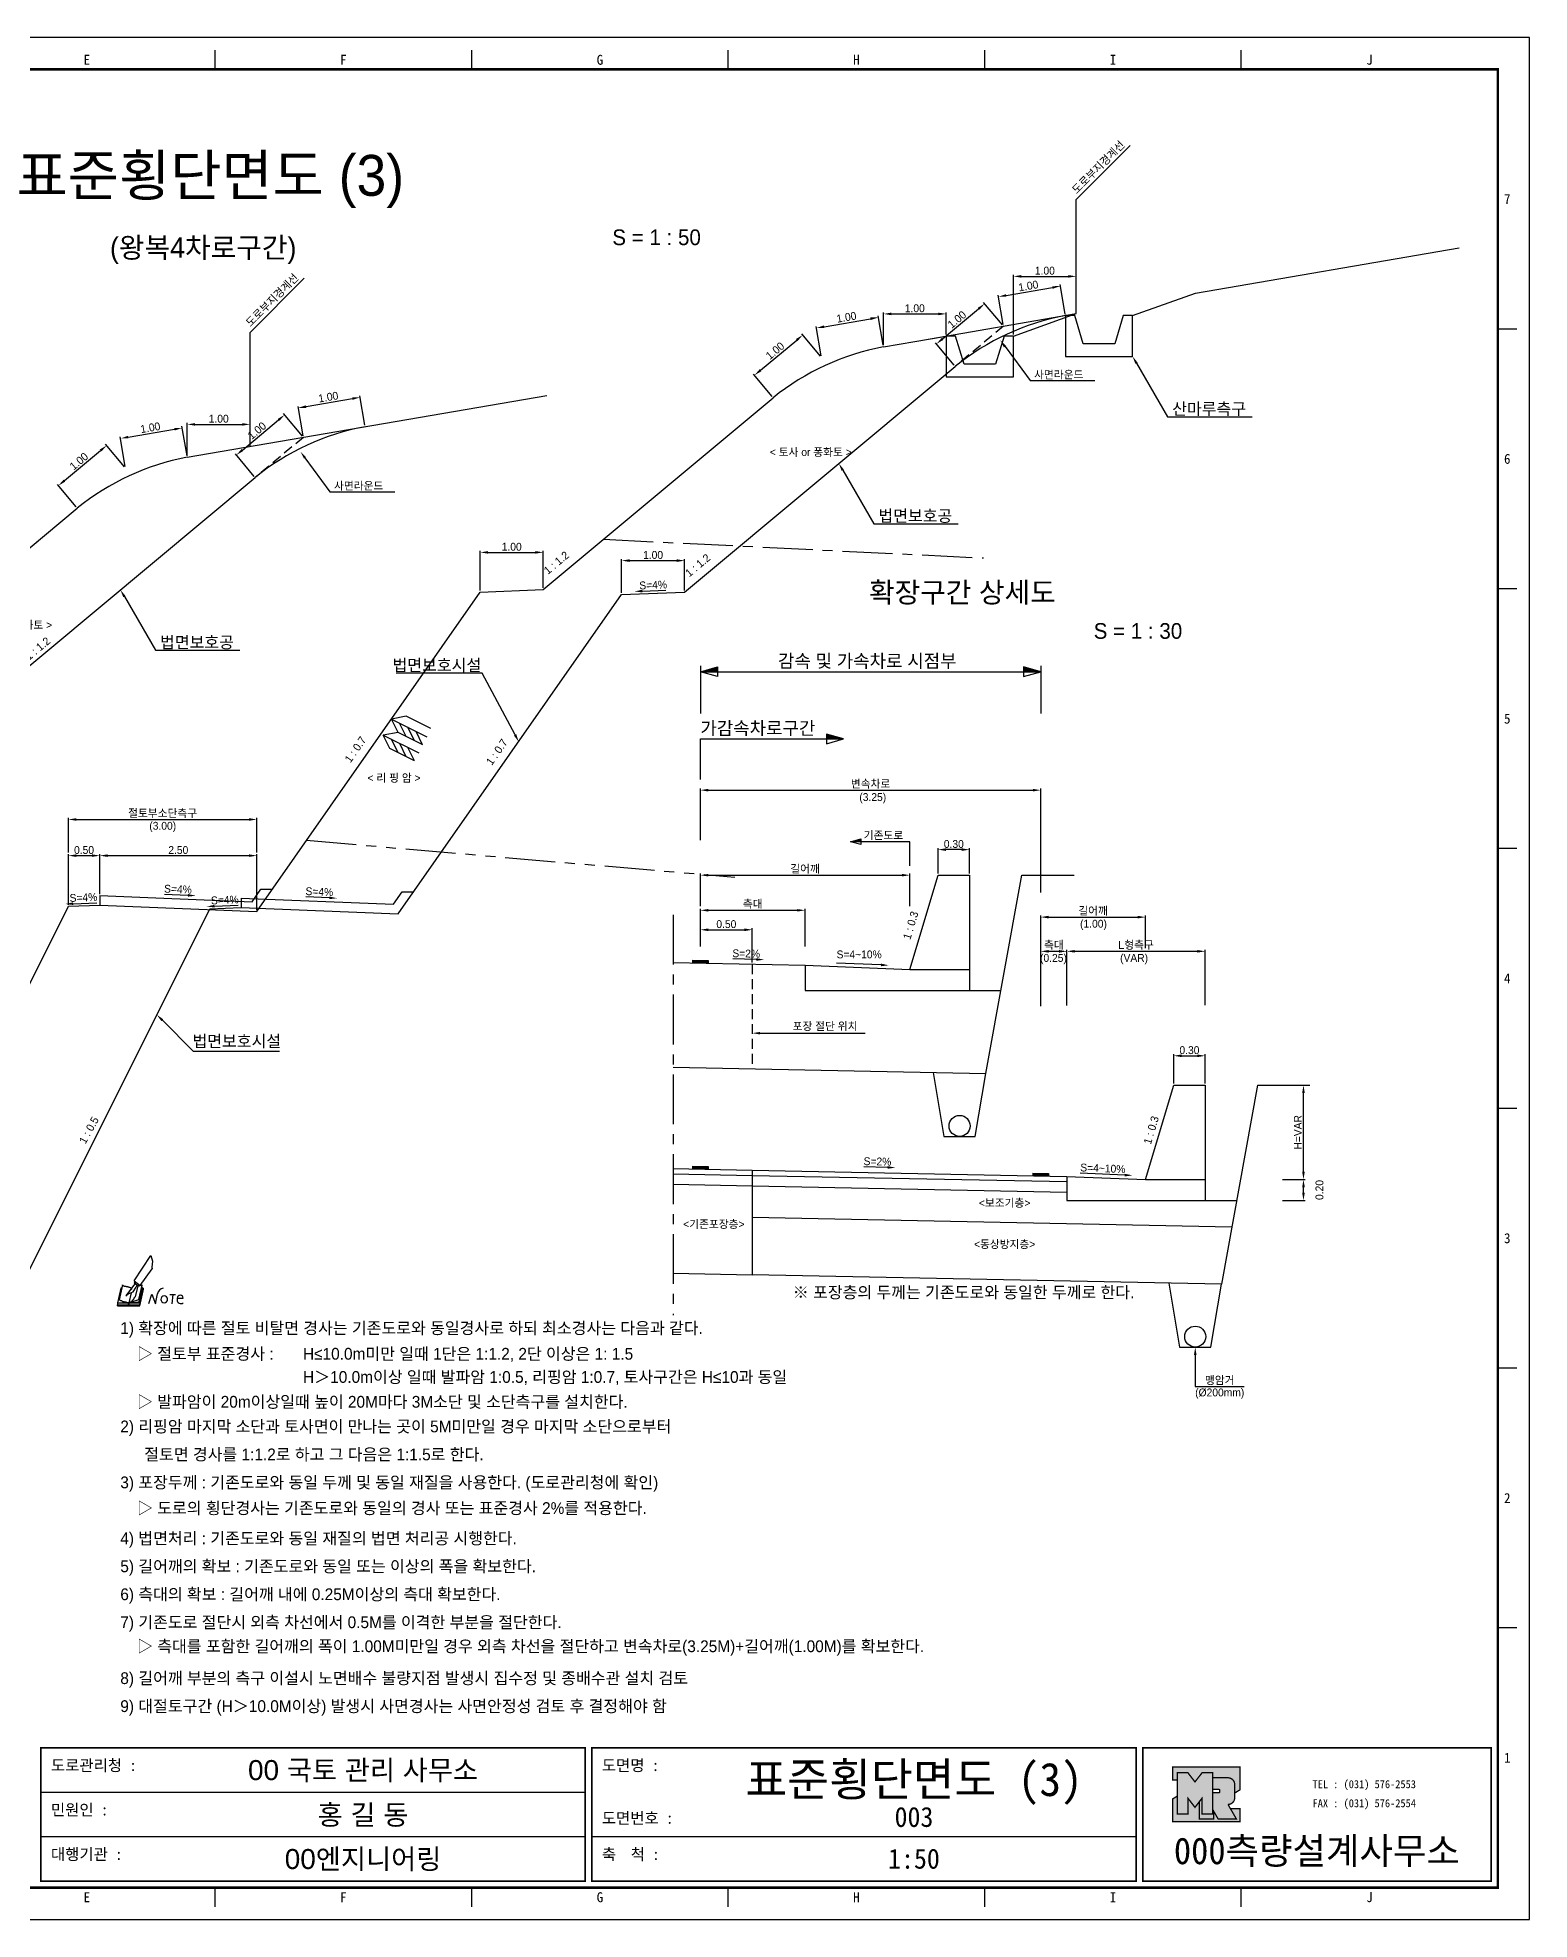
# Model space of a CAD drawing. Header units: millimetres. Extents: x 462 to 886, y -8 to 291.
# Drawn here: x 648.3 to 885.7, y -8.2 to 291.2 of the extents above; entities that cross this region are included whole.
import ezdxf
from ezdxf.enums import TextEntityAlignment as Align

# ---------------------------------------------------------------- set-up
doc = ezdxf.new("R2010")
doc.units = ezdxf.units.MM
doc.header["$LTSCALE"] = 0.25
for name, pattern in [('CENTER', [50.8, 31.75, -6.35, 6.35, -6.35]), ('HIDDEN', [9.525, 6.35, -3.175]), ('PHANTOM', [63.5, 31.75, -6.35, 6.35, -6.35, 6.35, -6.35])]:
    doc.linetypes.add(name, pattern=pattern)
for name, color, linetype in [('CC-BNCH-0005', 5, 'Continuous'), ('CC-GSTR-0004', 4, 'Continuous'), ('CZ-DIMT-0002', 7, 'Continuous'), ('CZ-EXST-0002', 22, 'Continuous'), ('CZ-LIN1-0007', 7, 'Continuous'), ('CZ-LIN2-0003', 3, 'Continuous'), ('CZ-LINE-0001', 7, 'Continuous'), ('CZ-TEXT-BOX0', 7, 'Continuous'), ('TITLE', 7, 'Continuous')]:
    doc.layers.add(name, color=color, linetype=linetype)
doc.styles.add('견고딕', font='arial.ttf')
doc.styles.add('돋움', font='')
doc.styles.add('돋음체', font='')
doc.styles.get('돋움').set_extended_font_data('Dotum')
doc.styles.get('돋음체').set_extended_font_data('DotumChe')

# ---------------------------------------------------------------- blocks, each defined once
blk = doc.blocks.new('note')
for p, q in [((0.85, 3.5), (3.53, 7.57)), ((3.53, 7.57), (3.8, 6.64)), ((3.8, 6.64), (3.69, 5.72)), ((1, 3.1), (0.75, 2.77)), ((0.85, 3.5), (1.8, 2.79)), ((1, 3.4), (0.85, 3.21)), ((0.85, 3.21), (1.52, 2.71)), ((1.8, 2.79), (3.74, 5.46)), ((3.69, 5.72), (3.74, 5.46)), ((-1.24, 2.36), (-1.77, 0)), ((-1.77, 0), (1.77, 0)), ((-1.77, 0), (-1.77, -0.3)), ((-1.53, 0.52), (-1.55, 0.54)), ((-1.01, 2.9), (-1.53, 0.52)), ((-1.48, 0.48), (-1.53, 0.52)), ((-1.43, 0.44), (-1.48, 0.48)), ((-1.38, 0.41), (-1.43, 0.44)), ((-1.33, 0.4), (-1.38, 0.41)), ((-1.27, 0.37), (-1.33, 0.4)), ((-1.22, 0.35), (-1.27, 0.37)), ((-1.13, 2.36), (-1.24, 2.36)), ((-1.17, 0.33), (-1.22, 0.35)), ((-1.12, 0.32), (-1.17, 0.33)), ((-1.02, 0.25), (-1.12, 0.32)), ((-0.97, 0.22), (-1.02, 0.25)), ((-1, 2.9), (-1.01, 2.9)), ((-0.98, 2.85), (-1, 2.9)), ((-0.95, 2.8), (-0.98, 2.85)), ((-0.93, 0.21), (-0.97, 0.22)), ((-0.9, 2.75), (-0.95, 2.8)), ((-0.88, 0.19), (-0.93, 0.21)), ((-0.85, 2.72), (-0.9, 2.75)), ((-0.8, 0.18), (-0.88, 0.19)), ((-0.79, 2.69), (-0.85, 2.72)), ((-0.75, 0.17), (-0.8, 0.18)), ((-0.74, 2.68), (-0.79, 2.69)), ((-0.7, 0.16), (-0.75, 0.17)), ((-0.69, 2.65), (-0.74, 2.68)), ((-0.64, 0.15), (-0.7, 0.16)), ((-0.64, 2.65), (-0.69, 2.65)), ((-0.59, 2.63), (-0.64, 2.65)), ((-0.58, 0.14), (-0.64, 0.15)), ((-0.54, 2.62), (-0.59, 2.63)), ((-0.53, 0.13), (-0.58, 0.14)), ((-0.48, 2.61), (-0.54, 2.62)), ((-0.48, 0.12), (-0.53, 0.13)), ((-0.43, 2.61), (-0.48, 2.61)), ((-0.43, 0.11), (-0.48, 0.12)), ((0.75, 2.77), (-0.46, 1.16)), ((0.37, 2.24), (-0.46, 1.16)), ((-0.46, 1.16), (-0.08, 1.47)), ((-0.38, 2.59), (-0.43, 2.61)), ((-0.38, 0.08), (-0.43, 0.11)), ((-0.33, 2.59), (-0.38, 2.59)), ((-0.29, 0.06), (-0.38, 0.08)), ((-0.27, 2.58), (-0.33, 2.59)), ((-0.23, 0.05), (-0.29, 0.06)), ((-0.22, 2.57), (-0.27, 2.58)), ((-0.16, 0.04), (-0.23, 0.05)), ((-0.17, 2.56), (-0.22, 2.57)), ((-0.12, 2.55), (-0.17, 2.56)), ((-0.11, 0.03), (-0.16, 0.04)), ((-0.07, 2.53), (-0.12, 2.55)), ((-0.04, 0.02), (-0.11, 0.03)), ((-0.08, 1.47), (0.72, 1.75)), ((-0.01, 2.51), (-0.07, 2.53)), ((-0.05, -0.3), (-0.05, 0)), ((0, 0), (-0.04, 0.02)), ((0.04, 2.5), (-0.01, 2.51)), ((0.37, 1.63), (0, 0)), ((0, 0), (1.6, 0.53)), ((0, 0), (1.65, 0.18)), ((0, 0.01), (0.06, 0.04)), ((0, -0.3), (0, 0)), ((0.09, 2.48), (0.04, 2.5)), ((0.05, -0.3), (0.05, 0)), ((0.06, 0.04), (0.11, 0.07)), ((0.14, 2.48), (0.09, 2.48)), ((0.11, 0.07), (0.16, 0.09)), ((0.2, 2.47), (0.14, 2.48)), ((0.16, 0.09), (0.21, 0.12)), ((0.26, 2.43), (0.18, 2.46)), ((0.21, 0.12), (0.27, 0.14)), ((0.34, 2.4), (0.26, 2.43)), ((0.27, 0.14), (0.36, 0.19)), ((0.45, 2.37), (0.34, 2.4)), ((0.36, 0.19), (0.41, 0.22)), ((0.41, 0.22), (0.46, 0.27)), ((0.46, 0.27), (0.51, 0.3)), ((0.51, 0.3), (0.56, 0.34)), ((0.56, 0.34), (0.6, 0.4)), ((0.6, 0.4), (0.64, 0.45)), ((0.64, 0.45), (0.67, 0.51)), ((0.67, 0.51), (0.74, 0.58)), ((0.72, 1.75), (1.16, 2.53)), ((0.74, 0.58), (0.79, 0.63)), ((0.79, 0.63), (0.83, 0.68)), ((0.83, 0.68), (0.86, 0.73)), ((0.86, 0.73), (0.89, 0.79)), ((0.89, 0.84), (0.92, 0.89)), ((0.89, 0.79), (0.89, 0.84)), ((0.92, 0.89), (0.96, 0.95)), ((0.96, 0.95), (1.01, 0.97)), ((1.47, 2.74), (1.01, 0.97)), ((1.16, 2.53), (1.37, 2.82)), ((2.13, 2.84), (1.44, 2.63)), ((1.52, 2.71), (1.66, 2.9)), ((1.6, 0.53), (2.13, 2.84)), ((1.65, 0.18), (2.19, 2.48)), ((1.77, 0), (2.3, 2.36)), ((1.77, -0.3), (2.3, 2.07)), ((1.77, -0.38), (2.3, 1.99)), ((1.77, -0.44), (2.3, 1.93)), ((1.77, 0), (1.77, -0.3)), ((2.19, 2.48), (2.04, 2.47)), ((2.3, 2.36), (2.16, 2.36)), ((2.3, 2.36), (2.3, 2.07)), ((3.21, -0.08), (3.68, 1.4)), ((3.68, 1.4), (4.26, -0.14)), ((4.26, -0.14), (4.56, 1.44)), ((6.55, 1.34), (7.46, 1.34)), ((7.01, 1.34), (6.87, -0.11)), ((7.71, 0.77), (7.71, 0.55)), ((7.71, 0.77), (8.67, 0.77)), ((-1.77, -0.3), (1.77, -0.3)), ((-1.77, -0.43), (-1.77, -0.3)), ((-1.77, -0.37), (1.77, -0.37)), ((-1.77, -0.43), (1.77, -0.43))]:
    blk.add_line(p, q)
for centre, major_axis, start_param, end_param in [((0.4, 2.31), (0.0702, 0.0702), 3.283946, 6.425539), ((5.68, 1.23), (-0.806, 0.806), -0.591174, 0.597824), ((5.66, 0.58), (-0.378, 0.378), 3.926991, 10.210176), ((8.3, 0.49), (0.422, 0.422), 2.265602, 4.634911), ((8.19, 0.77), (-0.342, 0.342), 3.926991, 7.068583)]:
    blk.add_ellipse(centre, major_axis=major_axis, ratio=1, start_param=start_param, end_param=end_param)

msp = doc.modelspace()

# ---------------------------------------------------------------- hatches: boundary and pattern name
at = {"layer": 'CZ-LIN1-0007'}
for points in [[(755, 143.94), (755, 144.36), (752.5, 144.41), (752.5, 143.99)], [(755, 111.18), (755, 111.6), (752.5, 111.65), (752.5, 111.23)], [(809.16, 110.09), (809.16, 110.51), (806.66, 110.56), (806.66, 110.14)]]:
    msp.add_hatch(color=256, dxfattribs=at).paths.add_polyline_path(points)
at = {"layer": 'CZ-LINE-0001'}
for points in [[(753.75, 190.33), (756.48, 191.1), (756.48, 190.33)], [(807.91, 190.33), (805.17, 191.1), (805.17, 190.33)], [(776.55, 179.63), (773.81, 180.4), (773.81, 179.63)], [(779.3, 163.28), (779.3, 163.74), (777.66, 163.28)]]:
    msp.add_hatch(color=256, dxfattribs=at).paths.add_polyline_path(points)
at = {"layer": 'TITLE', "ltscale": 150}
h = msp.add_hatch(color=8, dxfattribs=at)
edge = h.paths.add_edge_path()
edge.add_line((839.6, 16.06), (828.93, 16.06))
edge.add_line((828.93, 16.06), (828.93, 13.98))
edge.add_line((828.93, 13.98), (829.64, 13.98))
edge.add_line((829.64, 13.98), (829.64, 15.15))
edge.add_line((829.64, 15.15), (831.33, 15.15))
edge.add_line((831.33, 15.15), (832.46, 13.7))
edge.add_line((832.46, 13.7), (833.59, 15.15))
edge.add_line((833.59, 15.15), (835.28, 15.15))
edge.add_line((835.28, 15.15), (835.28, 14.35))
edge.add_line((835.28, 14.35), (837.72, 14.35))
edge.add_arc((837.72, 13.29), 1.07, 0, 90, ccw=False)
edge.add_line((838.78, 13.29), (838.78, 11.92))
edge.add_line((838.78, 11.92), (839.6, 12.43))
edge.add_line((839.6, 12.43), (839.6, 16.06))
h.paths.add_polyline_path([(833.14, 10.53), (832.46, 9.65), (831.33, 11.11), (831.33, 8.59), (829.64, 8.59), (829.64, 11.44), (828.93, 11), (828.93, 7.37), (839.6, 7.37), (839.6, 9.45), (838.1, 9.45), (839.05, 7.8), (836.15, 7.8), (835.45, 9.01), (835.45, 7.8), (833.14, 7.8)])
msp.add_hatch(color=5, dxfattribs=at).paths.add_polyline_path([(835.28, 15.15), (833.59, 15.15), (832.46, 13.7), (831.33, 15.15), (829.64, 15.15), (829.64, 8.59), (831.33, 8.59), (831.33, 11.11), (832.46, 9.65), (833.59, 11.11), (833.59, 8.59), (835.28, 8.59)])
h = msp.add_hatch(color=161, dxfattribs=at)
edge = h.paths.add_edge_path()
edge.add_arc((837.72, 13.29), 1.07, 360, 450)
edge.add_line((837.72, 14.35), (835.28, 14.35))
edge.add_line((835.28, 14.35), (835.28, 12.5))
edge.add_line((835.28, 12.5), (836.27, 12.5))
edge.add_arc((836.27, 12.39), 0.113, 0, 90, ccw=False)
edge.add_line((836.39, 12.39), (836.39, 12.08))
edge.add_arc((836.27, 12.08), 0.113, 270, 360, ccw=False)
edge.add_line((836.27, 11.97), (835.28, 11.97))
edge.add_line((835.28, 11.97), (835.28, 8.59))
edge.add_line((835.28, 8.59), (833.59, 8.59))
edge.add_line((833.59, 8.59), (833.59, 11.11))
edge.add_line((833.59, 11.11), (833.14, 10.53))
edge.add_line((833.14, 10.53), (833.14, 7.8))
edge.add_line((833.14, 7.8), (835.45, 7.8))
edge.add_line((835.45, 7.8), (835.45, 9.01))
edge.add_line((835.45, 9.01), (836.15, 7.8))
edge.add_line((836.15, 7.8), (839.05, 7.8))
edge.add_line((839.05, 7.8), (837.72, 10.11))
edge.add_arc((837.72, 11.18), 1.07, 270, 360)
edge.add_line((838.78, 11.18), (838.78, 13.29))

# ---------------------------------------------------------------- linework, layer by layer
at = {"layer": 'CC-BNCH-0005'}
for p, q in [((828.31, 93.05), (830, 82.88)), ((835, 82.88), (836.67, 92.88)), ((830, 82.88), (835, 82.88))]:
    msp.add_line(p, q, dxfattribs=at)
msp.add_circle((832.5, 84.54), 1.67, dxfattribs=at)
at = {"layer": 'CC-GSTR-0004'}
for p, q in [((680.66, 154.3), (680.66, 152.8)), ((680.66, 154.3), (704.9, 153.33)), ((680.66, 152.8), (705.66, 151.8)), ((704.9, 153.33), (706.3, 155.33)), ((706.3, 155.33), (708.13, 155.33)), ((824.58, 109.54), (829.08, 124.54)), ((829.08, 124.54), (834.08, 124.54)), ((834.08, 124.54), (834.08, 106.2)), ((812.08, 110.04), (824.58, 109.54)), ((812.08, 110.04), (812.08, 106.2)), ((824.58, 109.54), (834.08, 109.54)), ((812.08, 106.2), (834.08, 106.2))]:
    msp.add_line(p, q, dxfattribs=at)
at = {"layer": 'CZ-EXST-0002'}
for p, q in [((832.53, 250.55), (874.5, 257.76)), ((789.12, 243.08), (813.57, 247.29)), ((803.57, 243.73), (813.57, 247.29)), ((782.87, 242.01), (792.87, 243.73)), ((672.09, 224.44), (729.33, 234.28)), ((728.72, 203.4), (765.34, 233.91)), ((603.44, 173.74), (654.55, 216.34)), ((683.16, 152.2), (718.72, 203)), ((718.72, 203), (728.72, 203.4)), ((704.58, 182.79), (710.21, 179.98)), ((705.63, 180.66), (704.58, 182.79)), ((704.34, 178.09), (703.29, 180.22)), ((703.29, 180.22), (708.92, 177.4)), ((706.93, 180.01), (705.88, 182.14)), ((708.24, 179.35), (707.19, 181.49)), ((709.54, 178.7), (708.49, 180.83)), ((708.27, 176.12), (704.34, 178.09)), ((705.64, 177.43), (704.59, 179.57)), ((706.95, 176.78), (705.9, 178.91)), ((708.26, 176.13), (707.21, 178.26)), ((682.4, 153.73), (683.8, 155.73)), ((683.8, 155.73), (685.63, 155.73)), ((787.08, 142.97), (791.58, 157.97)), ((791.58, 157.97), (796.58, 157.97)), ((796.58, 157.97), (796.58, 139.63)), ((799.17, 126.39), (804.91, 157.97)), ((804.91, 157.97), (813.25, 157.97)), ((606.64, 59.95), (653.16, 153)), ((653.16, 153), (658.16, 153.2)), ((658.16, 154.7), (682.4, 153.73)), ((658.16, 154.7), (658.16, 153.2)), ((658.16, 153.2), (683.16, 152.2)), ((749.44, 144.05), (770.41, 143.63)), ((770.41, 143.63), (787.08, 142.97)), ((770.41, 143.63), (770.41, 139.63)), ((787.08, 142.97), (796.58, 142.97)), ((770.41, 139.63), (790.41, 139.63)), ((790.41, 139.63), (796.58, 139.63)), ((796.58, 139.63), (801.58, 139.63)), ((749.44, 127.39), (799.17, 126.39)), ((790.81, 126.56), (792.5, 116.39)), ((797.5, 116.39), (799.17, 126.39)), ((792.5, 116.39), (797.5, 116.39)), ((749.44, 111.29), (762.01, 111.04)), ((749.44, 110.46), (762.01, 110.2)), ((749.44, 108.79), (762.01, 108.54)), ((749.44, 94.62), (762.01, 94.37))]:
    msp.add_line(p, q, dxfattribs=at)
msp.add_lwpolyline([(792.87, 243.73), (792.87, 237.23), (803.57, 237.23), (803.57, 243.73), (802.07, 243.73), (800.72, 239.23), (795.72, 239.23), (794.37, 243.73), (794.37, 243.73)], close=True, dxfattribs=at)
for points in [[(710.84, 181.27), (706.91, 183.23), (704.58, 182.79)], [(709.55, 178.7), (705.63, 180.66), (703.29, 180.22)]]:
    msp.add_lwpolyline(points, dxfattribs=at)
msp.add_circle((795, 118.06), 1.67, dxfattribs=at)
for centre in [(790.18, 203.14), (679.4, 185.57)]:
    msp.add_arc(centre, 39.55, 100.6449, 128.9159, dxfattribs=at)
at = {"layer": 'CZ-LIN1-0007'}
for p, q in [((752.5, 144.41), (755, 144.36)), ((752.5, 144.41), (752.5, 143.99)), ((755, 144.36), (755, 143.94)), ((752.5, 111.65), (752.5, 111.23)), ((752.5, 111.65), (755, 111.6)), ((755, 111.6), (755, 111.18)), ((806.66, 110.56), (806.66, 110.14)), ((806.66, 110.56), (809.16, 110.51)), ((809.16, 110.51), (809.16, 110.09))]:
    msp.add_line(p, q, dxfattribs=at)
at = {"layer": 'CZ-LIN2-0003'}
for p, q in [((822.53, 246.99), (832.53, 250.55)), ((751.22, 203), (794.29, 238.89)), ((625.44, 173.34), (682.88, 221.21)), ((705.66, 151.8), (741.22, 202.6)), ((741.22, 202.6), (751.22, 203)), ((675.66, 152.6), (680.66, 152.8)), ((629.14, 59.55), (675.66, 152.6)), ((842.41, 124.54), (836.66, 92.88)), ((842.41, 124.54), (850.75, 124.54)), ((762.01, 111.04), (812.08, 110.04)), ((762.01, 110.2), (812.08, 109.2)), ((762.01, 108.54), (812.08, 107.54)), ((834.08, 106.2), (839.08, 106.2)), ((762.01, 103.54), (838.33, 102.01)), ((836.66, 92.88), (762.01, 94.37))]:
    msp.add_line(p, q, dxfattribs=at)
msp.add_lwpolyline([(811.83, 246.99), (811.83, 240.49), (822.53, 240.49), (822.53, 246.99), (821.03, 246.99), (819.68, 242.49), (814.68, 242.49), (813.33, 246.99), (813.33, 246.99)], close=True, dxfattribs=at)
msp.add_lwpolyline([(762.01, 111.04), (762.01, 94.37)], dxfattribs=at)
for centre in [(819.13, 208.12), (707.72, 190.44)]:
    msp.add_arc(centre, 39.55, 100.6449, 128.9159, dxfattribs=at)
at = {"layer": 'CZ-LINE-0001'}
for p, q in [((813.57, 265.45), (822.17, 274.04)), ((813.57, 247.29), (813.57, 265.45)), ((682.09, 244.31), (690.68, 252.91)), ((803.57, 243.98), (803.57, 253.47)), ((804.82, 253.22), (812.32, 253.22)), ((811.78, 247.23), (810.98, 251.92)), ((801.81, 245.49), (798.83, 249.06)), ((801.93, 245.54), (801.12, 250.22)), ((802.4, 250.19), (809.79, 251.46)), ((773.45, 245.21), (780.84, 246.48)), ((782.83, 242.26), (782.03, 246.94)), ((782.87, 242.26), (782.87, 247.5)), ((784.12, 247.25), (791.62, 247.25)), ((792.27, 243.27), (798.03, 248.07)), ((792.87, 243.98), (792.87, 247.5)), ((682.09, 226.16), (682.09, 244.31)), ((763.32, 238.29), (769.08, 243.09)), ((772.86, 240.51), (769.88, 244.08)), ((772.98, 240.56), (772.17, 245.25)), ((794.13, 239.08), (791.15, 242.66)), ((765.18, 234.11), (762.2, 237.68)), ((690.99, 232.51), (698.38, 233.78)), ((700.37, 229.55), (699.57, 234.24)), ((690.4, 227.8), (687.42, 231.38)), ((690.52, 227.86), (689.71, 232.54)), ((662.19, 222.99), (661.39, 227.67)), ((662.66, 227.64), (670.06, 228.91)), ((672.05, 224.68), (671.24, 229.37)), ((672.09, 224.69), (672.09, 229.92)), ((673.34, 229.67), (680.84, 229.67)), ((680.86, 225.59), (686.62, 230.39)), ((682.09, 226.41), (682.09, 229.92)), ((652.53, 220.72), (658.3, 225.52)), ((662.08, 222.93), (659.1, 226.51)), ((682.72, 221.4), (679.74, 224.98)), ((654.39, 216.53), (651.41, 220.11)), ((718.72, 203.25), (718.72, 209.56)), ((719.97, 209.31), (727.47, 209.31)), ((728.72, 203.65), (728.72, 209.56)), ((741.22, 202.85), (741.22, 208.25)), ((742.47, 208), (749.97, 208)), ((751.22, 203.25), (751.22, 208.25)), ((753.75, 191.28), (753.75, 183.69)), ((753.75, 190.33), (756.48, 191.1)), ((753.75, 190.33), (807.91, 190.33)), ((756.48, 189.57), (753.75, 190.33)), ((756.48, 191.1), (756.48, 189.57)), ((807.91, 190.33), (805.17, 191.1)), ((805.17, 191.1), (805.17, 189.57)), ((805.17, 189.57), (807.91, 190.33)), ((807.91, 191.28), (807.91, 183.69)), ((753.75, 173.2), (753.75, 179.63)), ((753.75, 179.63), (776.55, 179.63)), ((776.55, 179.63), (773.81, 180.4)), ((773.81, 180.4), (773.81, 178.87)), ((773.81, 178.87), (776.55, 179.63)), ((753.75, 163.55), (753.75, 171.73)), ((755, 171.48), (806.66, 171.48)), ((807.91, 155.22), (807.91, 171.73)), ((653.16, 161.56), (653.16, 167.07)), ((654.41, 166.82), (681.91, 166.82)), ((683.16, 161.56), (683.16, 167.07)), ((777.66, 163.28), (779.3, 163.74)), ((787.08, 163.28), (777.66, 163.28)), ((779.3, 162.82), (777.66, 163.28)), ((779.3, 163.74), (779.3, 162.82)), ((787.08, 159.42), (787.08, 163.28)), ((791.58, 158.22), (791.58, 162.27)), ((795.33, 162.02), (792.83, 162.02)), ((796.58, 158.22), (796.58, 162.27)), ((653.16, 153.25), (653.16, 161.31)), ((654.41, 161.06), (656.91, 161.06)), ((658.16, 154.95), (658.16, 161.31)), ((658.16, 154.95), (658.16, 161.31)), ((659.41, 161.06), (681.91, 161.06)), ((683.16, 152.45), (683.16, 161.31)), ((755, 157.95), (785.83, 157.95)), ((787.08, 153.03), (787.08, 158.2)), ((755, 152.37), (769.16, 152.37)), ((770.41, 146.63), (770.41, 152.62)), ((807.91, 138.43), (807.91, 151.53)), ((809.16, 151.28), (823.33, 151.28)), ((824.58, 146.34), (824.58, 151.53)), ((755, 149.27), (760.76, 149.27)), ((762.01, 144.05), (762.01, 149.52)), ((807.91, 137.13), (807.91, 146.09)), ((809.16, 145.84), (810.83, 145.84)), ((812.08, 137.23), (812.08, 146.09)), ((812.08, 137.23), (812.08, 146.09)), ((813.33, 145.84), (832.83, 145.84)), ((834.08, 137.25), (834.08, 146.09)), ((829.08, 124.79), (829.08, 129.47)), ((830.33, 129.22), (832.83, 129.22)), ((834.08, 124.79), (834.08, 129.47)), ((846.37, 124.54), (849.98, 124.54)), ((849.73, 110.79), (849.73, 123.29)), ((846.37, 109.54), (849.98, 109.54)), ((846.37, 109.54), (849.98, 109.54)), ((849.73, 107.45), (849.73, 108.29)), ((846.37, 106.2), (849.98, 106.2))]:
    msp.add_line(p, q, dxfattribs=at)
at = {"layer": 'CZ-LINE-0001', "color": 1}
for p, q in [((813.57, 247.54), (813.57, 253.47)), ((753.75, 146.63), (753.75, 149.52))]:
    msp.add_line(p, q, dxfattribs=at)
at = {"layer": 'CZ-LINE-0001', "linetype": 'HIDDEN'}
for p, q in [((801.97, 245.29), (794.29, 238.89)), ((690.56, 227.61), (682.88, 221.21)), ((762.01, 143.8), (762.01, 127.14))]:
    msp.add_line(p, q, dxfattribs=at)
at = {"layer": 'CZ-LINE-0001', "linetype": 'CENTER'}
for p, q in [((738.32, 211.4), (798.79, 208.42)), ((753.75, 153.03), (753.75, 158.2)), ((749.44, 151.66), (749.44, 87.95)), ((753.75, 146.63), (753.75, 152.62))]:
    msp.add_line(p, q, dxfattribs=at)
at = {"layer": 'CZ-LINE-0001', "linetype": 'PHANTOM'}
msp.add_line((691.07, 163.5), (759.21, 157.64), dxfattribs=at)
at = {"layer": 'CZ-LINE-0001'}
for points in [[(802.23, 242.04), (806.21, 236.63), (816.52, 236.63)], [(823.15, 239.41), (828.1, 230.88), (841.54, 230.88)], [(690.82, 224.36), (694.8, 218.94), (705.11, 218.94)], [(776.4, 222.38), (781.35, 213.85), (794.79, 213.85)], [(662.08, 202.27), (667.02, 193.74), (680.46, 193.74)], [(744.51, 203.15), (748.26, 203.3)], [(724.25, 180.29), (719.03, 190.09), (705.33, 190.09)], [(672.2, 154.74), (668.45, 154.89)], [(694.7, 154.34), (690.95, 154.49)], [(762.65, 144.54), (758.9, 144.62)], [(782.49, 143.67), (775.41, 143.96)], [(763.26, 132.82), (779.99, 132.82)], [(783.54, 111.46), (779.78, 111.53)], [(821.28, 110.24), (814.2, 110.52)], [(832.5, 81.63), (832.5, 76.63), (840.29, 76.63)]]:
    msp.add_lwpolyline(points, dxfattribs=at)
at = {"layer": 'CZ-LINE-0001', "extrusion": (0, 0, -1)}
for points in [[(-653.92, 153.42), (-657.67, 153.57)], [(-676.42, 153.02), (-680.17, 153.17)], [(-668.12, 134.87), (-673.04, 129.94), (-686.74, 129.94)]]:
    msp.add_lwpolyline(points, dxfattribs=at)
at = {"layer": 'CZ-LINE-0001'}
for points in [[(804.82, 253.43), (804.82, 253.02), (803.57, 253.22)], [(809.75, 251.66), (809.83, 251.25), (811.02, 251.67)], [(812.32, 253.43), (812.32, 253.02), (813.57, 253.22)], [(797.9, 248.23), (798.16, 247.91), (798.99, 248.87)], [(802.36, 250.39), (802.43, 249.98), (801.17, 249.98)], [(780.8, 246.69), (780.87, 246.28), (782.07, 246.69)], [(784.12, 247.45), (784.12, 247.04), (782.87, 247.25)], [(791.62, 247.45), (791.62, 247.04), (792.87, 247.25)], [(768.94, 243.25), (769.21, 242.93), (770.04, 243.89)], [(773.41, 245.42), (773.48, 245.01), (772.21, 245)], [(792.14, 243.43), (792.4, 243.11), (791.31, 242.47)], [(802.06, 241.92), (801.49, 243.05), (802.4, 242.17)], [(822.97, 239.3), (822.53, 240.49), (823.33, 239.51)], [(763.18, 238.45), (763.45, 238.13), (762.36, 237.49)], [(698.34, 233.98), (698.41, 233.57), (699.61, 233.99)], [(686.49, 230.55), (686.75, 230.23), (687.58, 231.19)], [(690.95, 232.71), (691.02, 232.3), (689.76, 232.3)], [(662.63, 227.84), (662.7, 227.43), (661.43, 227.43)], [(670.02, 229.11), (670.09, 228.7), (671.29, 229.12)], [(673.34, 229.88), (673.34, 229.47), (672.09, 229.67)], [(680.84, 229.88), (680.84, 229.47), (682.09, 229.67)], [(658.16, 225.68), (658.43, 225.36), (659.26, 226.32)], [(680.72, 225.75), (680.99, 225.43), (679.9, 224.79)], [(690.65, 224.24), (690.08, 225.37), (690.98, 224.48)], [(776.22, 222.28), (775.78, 223.46), (776.58, 222.49)], [(652.4, 220.88), (652.67, 220.56), (651.57, 219.92)], [(719.97, 209.52), (719.97, 209.1), (718.72, 209.31)], [(727.47, 209.52), (727.47, 209.1), (728.72, 209.31)], [(742.47, 208.21), (742.47, 207.79), (741.22, 208)], [(749.97, 208.21), (749.97, 207.79), (751.22, 208)], [(661.9, 202.17), (661.45, 203.35), (662.26, 202.38)], [(744.52, 202.94), (743.26, 203.1), (744.5, 203.36)], [(724.43, 180.39), (724.83, 179.19), (724.06, 180.2)], [(755, 171.69), (755, 171.27), (753.75, 171.48)], [(806.66, 171.69), (806.66, 171.27), (807.91, 171.48)], [(654.41, 167.02), (654.41, 166.61), (653.16, 166.82)], [(681.91, 167.02), (681.91, 166.61), (683.16, 166.82)], [(792.83, 162.23), (792.83, 161.81), (791.58, 162.02)], [(795.33, 162.23), (795.33, 161.81), (796.58, 162.02)], [(654.41, 161.27), (654.41, 160.86), (653.16, 161.06)], [(656.91, 161.27), (656.91, 160.86), (658.16, 161.06)], [(659.41, 161.27), (659.41, 160.86), (658.16, 161.06)], [(681.91, 161.27), (681.91, 160.86), (683.16, 161.06)], [(755, 158.16), (755, 157.75), (753.75, 157.95)], [(785.83, 158.16), (785.83, 157.75), (787.08, 157.95)], [(672.21, 154.95), (673.45, 154.69), (672.19, 154.54)], [(694.71, 154.55), (695.95, 154.29), (694.69, 154.14)], [(755, 152.57), (755, 152.16), (753.75, 152.37)], [(769.16, 152.57), (769.16, 152.16), (770.41, 152.37)], [(809.16, 151.49), (809.16, 151.07), (807.91, 151.28)], [(823.33, 151.49), (823.33, 151.07), (824.58, 151.28)], [(755, 149.48), (755, 149.06), (753.75, 149.27)], [(760.76, 149.48), (760.76, 149.06), (762.01, 149.27)], [(762.65, 144.75), (763.9, 144.52), (762.65, 144.33)], [(782.5, 143.88), (783.74, 143.62), (782.48, 143.46)], [(809.16, 146.05), (809.16, 145.63), (807.91, 145.84)], [(810.83, 146.05), (810.83, 145.63), (812.08, 145.84)], [(813.33, 146.05), (813.33, 145.63), (812.08, 145.84)], [(832.83, 146.05), (832.83, 145.63), (834.08, 145.84)], [(763.26, 132.61), (762.01, 132.82), (763.26, 133.02)], [(830.33, 129.43), (830.33, 129.01), (829.08, 129.22)], [(832.83, 129.43), (832.83, 129.01), (834.08, 129.22)], [(849.52, 123.29), (849.94, 123.29), (849.73, 124.54)], [(783.54, 111.67), (784.79, 111.43), (783.53, 111.25)], [(849.52, 110.79), (849.94, 110.79), (849.73, 109.54)], [(821.29, 110.45), (822.53, 110.19), (821.27, 110.03)], [(849.52, 108.29), (849.94, 108.29), (849.73, 109.54)], [(849.52, 107.45), (849.94, 107.45), (849.73, 106.2)], [(832.3, 81.63), (832.5, 82.88), (832.71, 81.63)]]:
    msp.add_solid(points, dxfattribs=at)
at = {"layer": 'CZ-LINE-0001', "extrusion": (0, 0, -1)}
for points in [[(-653.91, 153.63), (-652.67, 153.37), (-653.93, 153.21)], [(-676.41, 153.23), (-675.17, 152.97), (-676.43, 152.81)], [(-668.27, 135.02), (-667.24, 135.76), (-667.97, 134.72)]]:
    msp.add_solid(points, dxfattribs=at)
at = {"layer": 'TITLE', "color": 7, "linetype": 'Continuous'}
for p, q in [((676.52, 286.16), (676.52, 289.19)), ((717.35, 286.16), (717.35, 289.19)), ((758.17, 286.16), (758.17, 289.19)), ((799, 286.16), (799, 289.19)), ((839.82, 286.16), (839.82, 289.19)), ((883.67, 244.84), (880.65, 244.84)), ((883.67, 203.51), (880.65, 203.51)), ((883.67, 162.18), (880.65, 162.18)), ((883.67, 120.85), (880.65, 120.85)), ((883.67, 79.52), (880.65, 79.52)), ((883.67, 38.19), (880.65, 38.19)), ((676.52, -6.16), (676.52, -3.14)), ((717.35, -6.16), (717.35, -3.14)), ((758.17, -6.16), (758.17, -3.14)), ((799, -6.16), (799, -3.14)), ((839.82, -6.16), (839.82, -3.14))]:
    msp.add_line(p, q, dxfattribs=at)
at = {"layer": 'TITLE', "ltscale": 150}
for p, q in [((648.8, 12.07), (735.41, 12.07)), ((648.8, 5), (735.41, 5)), ((736.47, 5), (823.08, 5))]:
    msp.add_line(p, q, dxfattribs=at)
at = {"layer": 'TITLE'}
msp.add_line((880.76, -3.14), (471.9, -3.14), dxfattribs=at)
msp.add_lwpolyline([(462.32, -8.17), (885.68, -8.17), (885.68, 291.2), (462.32, 291.2)], close=True, dxfattribs=at)
at = {"layer": 'TITLE', "linetype": 'Continuous', "const_width": 0.403}
msp.add_lwpolyline([(472.4, -3.14), (472.4, 286.16), (880.65, 286.16), (880.65, -3.14)], close=True, dxfattribs=at)
at = {"layer": 'TITLE', "ltscale": 150}
for points, const_width in [([(735.41, -2.08), (648.8, -2.08), (648.8, 19.14), (735.41, 19.14)], 0.265), ([(736.47, 19.14), (823.08, 19.14), (823.08, -2.08), (736.47, -2.08)], 0.265), ([(879.58, 19.14), (879.58, -2.08), (824.14, -2.08), (824.14, 19.14), (879.58, 19.14)], 0.265), ([(835.28, 15.15), (833.59, 15.15), (832.46, 13.7), (831.33, 15.15), (829.64, 15.15), (829.64, 8.59), (831.33, 8.59), (831.33, 11.11), (832.46, 9.65), (833.59, 11.11), (833.59, 8.59), (835.28, 8.59)], 0.212), ([(833.14, 10.53), (832.46, 9.65), (831.33, 11.11), (831.33, 8.59), (829.64, 8.59), (829.64, 11.44), (828.93, 11), (828.93, 7.37), (839.6, 7.37), (839.6, 9.45), (838.1, 9.45), (839.05, 7.8), (836.15, 7.8), (835.45, 9.01), (835.45, 7.8), (833.14, 7.8)], 0.212)]:
    msp.add_lwpolyline(points, close=True, dxfattribs=dict(at, const_width=const_width))
at = {"layer": 'TITLE', "ltscale": 150, "const_width": 0.212}
for points in [[(839.6, 16.06), (828.93, 16.06), (828.93, 13.98), (829.64, 13.98), (829.64, 15.15), (831.33, 15.15), (832.46, 13.7), (833.59, 15.15), (835.28, 15.15), (835.28, 14.35), (837.72, 14.35, -0.414214), (838.78, 13.29), (838.78, 11.92), (839.6, 12.43)], [(838.78, 13.29, 0.414214), (837.72, 14.35), (835.28, 14.35), (835.28, 12.5), (836.27, 12.5, -0.414214), (836.39, 12.39), (836.39, 12.08, -0.414214), (836.27, 11.97), (835.28, 11.97), (835.28, 8.59), (833.59, 8.59), (833.59, 11.11), (833.14, 10.53), (833.14, 7.8), (835.45, 7.8), (835.45, 9.01), (836.15, 7.8), (839.05, 7.8), (837.72, 10.11, 0.414214), (838.78, 11.18)]]:
    msp.add_lwpolyline(points, format="xyb", close=True, dxfattribs=at)

# ---------------------------------------------------------------- block references
at = {"layer": 'CZ-TEXT-BOX0'}
msp.add_blockref('note', (662.77, 89.89), dxfattribs=at)

# ---------------------------------------------------------------- texts
at = {"layer": 'CZ-DIMT-0002', "style": '돋움'}
for s, rotation, p in [('도로부지경계선', 45, (817.07, 270.58)), ('도로부지경계선', 45, (685.59, 249.45)), ('1 : 1.2', 39.8056, (730.83, 207.66)), ('1 : 1.2', 39.8056, (753.33, 207.26)), ('S=4%', 2.2906, (746.23, 204.12)), ('1 : 1.2', 39.8056, (648.27, 194.01)), ('1 : 0.7', 55.008, (698.85, 177.95)), ('1 : 0.7', 55.008, (721.35, 177.55)), ('S=4%', 357.7094, (670.61, 155.73)), ('S=4%', 357.7094, (693.11, 155.33)), ('S=4%', 2.2906, (655.56, 154.41)), ('S=4%', 2.2906, (678.06, 154.01)), ('1 : 0.3', 73.3008, (787.21, 149.97)), ('S=2%', 358.8542, (761.04, 145.49)), ('1 : 0.5', 61.1443, (656.43, 117.39)), ('1 : 0.3', 73.3008, (825.49, 117.39)), ('S=2%', 358.8542, (781.93, 112.41)), ('S=4~10%', 357.7094, (817.8, 111.32))]:
    msp.add_text(s, height=1.25, rotation=rotation, dxfattribs=at).set_placement(p, align=Align.MIDDLE_CENTER)
for s, height, p in [('사면라운드', 1.25, (810.78, 237.58)), ('산마루측구', 1.875, (834.71, 232.15)), ('< 토사 or 퐁화토 >', 1.25, (771.32, 225.27)), ('사면라운드', 1.25, (699.37, 219.9)), ('법면보호공', 1.875, (787.96, 215.12)), ('< 토사 or 퐁화토 >', 1.25, (644.06, 197.76)), ('법면보호공', 1.875, (673.63, 195.01)), ('법면보호시설', 1.875, (711.81, 191.36)), ('< 리 핑 암 >', 1.25, (704.99, 173.43)), ('(3.25)', 1.25, (781.18, 170.38)), ('(3.00)', 1.25, (668.18, 165.81)), ('(1.00)', 1.25, (816.31, 150.23)), ('S=4~10%', 1.25, (779.01, 145.35)), ('(0.25)', 1.25, (809.94, 144.79)), ('(VAR)', 1.25, (822.77, 144.79)), ('법면보호시설', 1.875, (679.97, 131.54)), ('포장 절단 위치', 1.25, (773.59, 133.93)), ('<보조기층>', 1.25, (802.17, 105.81)), ('<기존포장층>', 1.25, (755.89, 102.44)), ('<동상방지층>', 1.25, (802.17, 99.25)), ('※ 포장층의 두께는 기존도로와 동일한 두께로 한다.', 1.875, (795.63, 91.59)), ('맹암거', 1.25, (836.4, 77.6)), ('(Ø200mm)', 1.25, (836.4, 75.66))]:
    msp.add_text(s, height=height, dxfattribs=at).set_placement(p, align=Align.MIDDLE_CENTER)
for s, height, p in [('감속 및 가속차로 시점부', 2.0833, (766.1, 192.04)), ('가감속차로구간', 2.083, (753.75, 181.34)), ('기존도로', 1.25, (779.74, 164.3)), ('1) 확장에 따른 절토 비탈면 경사는 기존도로와 동일경사로 하되 최소경사는 다음과 같다.', 1.875, (661.43, 85.9)), ('▷ 절토부 표준경사 :', 1.875, (664.07, 81.81)), ('H≤10.0m미만 일때 1단은 1:1.2, 2단 이상은 1: 1.5', 1.875, (690.5, 81.81)), ('H＞10.0m이상 일때 발파암 1:0.5, 리핑암 1:0.7, 토사구간은 H≤10과 동일', 1.875, (690.5, 78.12)), ('▷ 발파암이 20m이상일때 높이 20M마다 3M소단 및 소단측구를 설치한다.', 1.875, (664.07, 74.17)), ('2) 리핑암 마지막 소단과 토사면이 만나는 곳이 5M미만일 경우 마지막 소단으로부터', 1.875, (661.43, 70.25)), ('절토면 경사를 1:1.2로 하고 그 다음은 1:1.5로 한다.', 1.875, (665.24, 65.8)), ('3) 포장두께 : 기존도로와 동일 두께 및 동일 재질을 사용한다. (도로관리청에 확인)', 1.875, (661.43, 61.35)), ('▷ 도로의 횡단경사는 기존도로와 동일의 경사 또는 표준경사 2%를 적용한다.', 1.875, (664.07, 57.26)), ('4) 법면처리 : 기존도로와 동일 재질의 법면 처리공 시행한다.', 1.875, (661.43, 52.45)), ('5) 길어깨의 확보 : 기존도로와 동일 또는 이상의 폭을 확보한다.', 1.875, (661.43, 48)), ('6) 측대의 확보 : 길어깨 내에 0.25M이상의 측대 확보한다.', 1.875, (661.43, 43.55)), ('7) 기존도로 절단시 외측 차선에서 0.5M를 이격한 부분을 절단한다.', 1.875, (661.43, 39.1)), ('▷ 측대를 포함한 길어깨의 폭이 1.00M미만일 경우 외측 차선을 절단하고 변속차로(3.25M)+길어깨(1.00M)를 확보한다.', 1.875, (664.07, 35.28)), ('8) 길어깨 부분의 측구 이설시 노면배수 불량지점 발생시 집수정 및 종배수관 설치 검토', 1.875, (661.43, 30.2)), ('9) 대절토구간 (H＞10.0M이상) 발생시 사면경사는 사면안정성 검토 후 결정해야 함', 1.875, (661.43, 25.75))]:
    msp.add_text(s, height=height, dxfattribs=at).set_placement(p, align=Align.MIDDLE_LEFT)
at = {"layer": 'CZ-LINE-0001', "char_height": 1.25, "attachment_point": 5, "style": '돋움'}
for s, insert in [('\\A1;1.00', (808.57, 254.12)), ('\\A1;1.00', (787.87, 248.14)), ('\\A1;1.00', (677.09, 230.57)), ('\\A1;1.00', (723.72, 210.2)), ('\\A1;1.00', (746.22, 208.89)), ('\\A1;변속차로', (780.83, 172.43)), ('\\A1;절토부소단측구', (668.16, 167.76)), ('\\A1;0.50', (655.66, 161.95)), ('\\A1;2.50', (670.66, 161.95)), ('\\A1;0.30', (794.08, 162.91)), ('\\A1;길어깨', (770.41, 158.9)), ('\\A1;측대', (762.08, 153.31)), ('\\A1;길어깨', (816.25, 152.22)), ('\\A1;0.50', (757.88, 150.16)), ('\\A1;측대', (810, 146.79)), ('\\A1;{\\fArial|b0|i0|c0|p32;L}형측구', (823.08, 146.79)), ('\\A1;0.30', (831.58, 130.11))]:
    msp.add_mtext(s, dxfattribs=dict(at, insert=insert))
for s, insert, rotation in [('\\A1;1.00', (805.94, 251.7), 9.7552), ('\\A1;1.00', (776.99, 246.72), 9.7552), ('\\A1;1.00', (794.58, 246.35), 39.8056), ('\\A1;1.00', (765.63, 241.38), 39.8056), ('\\A1;1.00', (694.53, 234.02), 9.7552), ('\\A1;1.00', (666.21, 229.15), 9.7552), ('\\A1;1.00', (683.17, 228.67), 39.8056), ('\\A1;1.00', (654.84, 223.8), 39.8056), ('\\A1;H=VAR', (848.84, 117.04), 90), ('\\A1;0.20', (852.27, 107.87), 90)]:
    msp.add_mtext(s, dxfattribs=dict(at, insert=insert, rotation=rotation))
at = {"layer": 'CZ-TEXT-BOX0', "style": '돋움'}
for s, height, p in [('표준횡단면도 (3)', 6.5, (675.74, 269.29)), ('(왕복4차로구간)', 3.25, (674.62, 257.8)), ('확장구간 상세도', 3.25, (795.44, 202.95))]:
    msp.add_text(s, height=height, dxfattribs=at).set_placement(p, align=Align.MIDDLE_CENTER)
for s, p in [('S = 1 : 50', (739.73, 259.44)), ('S = 1 : 30', (816.34, 196.81))]:
    msp.add_text(s, height=2.5, dxfattribs=at).set_placement(p, align=Align.MIDDLE_LEFT)
at = {"layer": 'TITLE', "color": 3, "linetype": 'Continuous', "style": '돋음체'}
for s, p in [('E', (656.11, 287.68)), ('F', (696.93, 287.68)), ('G', (737.76, 287.68)), ('H', (778.58, 287.68)), ('I', (819.41, 287.68)), ('J', (860.23, 287.68)), ('7', (882.16, 265.51)), ('6', (882.16, 224.18)), ('5', (882.16, 182.85)), ('4', (882.16, 141.52)), ('3', (882.16, 100.19)), ('2', (882.16, 58.86)), ('1', (882.16, 17.53)), ('E', (656.11, -4.65)), ('F', (696.93, -4.65)), ('G', (737.76, -4.65)), ('H', (778.58, -4.65)), ('I', (819.41, -4.65)), ('J', (860.23, -4.65))]:
    msp.add_text(s, height=1.59, dxfattribs=at).set_placement(p, align=Align.MIDDLE)
at = {"layer": 'TITLE', "style": '돋음체'}
for s, p in [('도로관리청 :', (650.39, 15.43)), ('도면명 :', (738.06, 15.43)), ('민원인 :', (650.39, 8.36)), ('도면번호 :', (738.06, 7.04)), ('대행기관 :', (650.39, 1.28)), ('축  척 :', (738.06, 1.28))]:
    msp.add_text(s, height=1.804, dxfattribs=at).set_placement(p)
at = {"layer": 'TITLE', "color": 7, "linetype": 'Continuous', "style": '견고딕'}
for s, height, p in [('00 국토 관리 사무소', 3.1832, (700.06, 15.61)), ('홍 길 동', 3.183, (700.06, 8.53)), ('00엔지니어링', 3.183, (700.06, 1.46))]:
    msp.add_text(s, height=height, dxfattribs=at).set_placement(p, align=Align.MIDDLE)
at = {"layer": 'TITLE', "color": 7, "linetype": 'Continuous', "style": '돋음체'}
msp.add_text('표준횡단면도 (3)', height=5.305, dxfattribs=at).set_placement((787.74, 14.1), align=Align.MIDDLE_CENTER)
at = {"layer": 'TITLE', "color": 180, "style": '돋음체'}
for s, p in [('TEL : (031) 576-2553', (851.17, 12.7)), ('FAX : (031) 576-2554', (851.17, 9.67))]:
    msp.add_text(s, height=1.2733, dxfattribs=at).set_placement(p)
at = {"layer": 'TITLE', "linetype": 'Continuous', "style": '돋음체'}
for s, p in [('003', (787.74, 8.1)), ('1:50', (787.74, 1.46))]:
    msp.add_text(s, height=3.183, dxfattribs=at).set_placement(p, align=Align.MIDDLE)
at = {"layer": 'TITLE', "color": 180, "style": '돋음체'}
msp.add_text('000측량설계사무소', height=4.244, dxfattribs=at).set_placement((851.86, 0.61), align=Align.CENTER)

doc.saveas('drawing.dxf')
